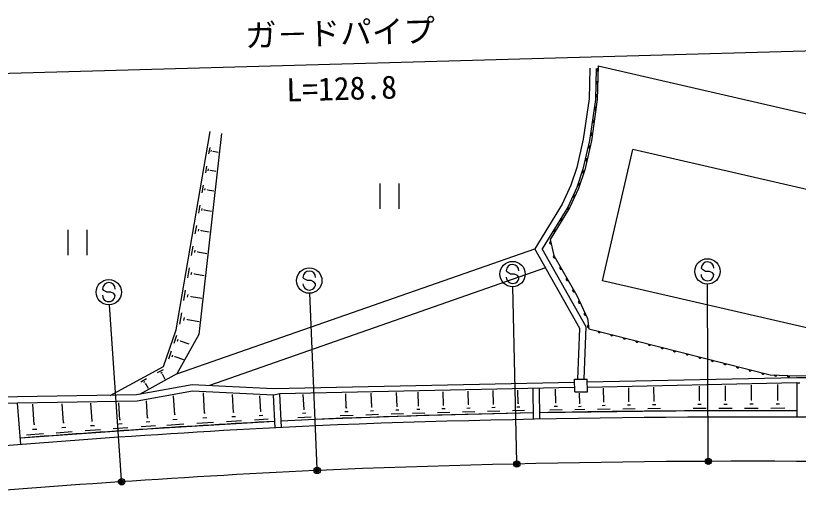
# Model space of a CAD drawing. Units: millimetres, scale not verified. Extents: x 0 to 700000, y -47500 to 447500.
# Drawn here: x 353228 to 414984, y 295652 to 333843 of the extents above; entities that cross this region are included whole.
import ezdxf
from ezdxf.enums import TextEntityAlignment as Align

# ---------------------------------------------------------------- set-up
doc = ezdxf.new("R2010")
doc.units = ezdxf.units.MM
doc.header["$LTSCALE"] = 1000
doc.header["$PDMODE"] = 32
doc.header["$PDSIZE"] = 500
doc.layers.add('M-STR-STRC', color=7, linetype='Continuous', lineweight=25)
doc.layers.add('S-TTL', color=7, linetype='Continuous', lineweight=25)
doc.styles.add('@ＭＳ ゴシック', font='')
doc.styles.add('ＭＳ ゴシック', font='')
doc.styles.get('@ＭＳ ゴシック').set_extended_font_data('@MS Gothic')
doc.styles.get('ＭＳ ゴシック').set_extended_font_data('MS Gothic')

msp = doc.modelspace()

# ---------------------------------------------------------------- linework, layer by layer
at = {"layer": 'M-STR-STRC'}
for p, q in [((446875, 331898), (310915, 328127)), ((368660, 323104), (368681, 323228)), ((368816, 323125), (368822, 323156)), ((368819, 323140), (369203, 323075)), ((407415, 313790), (407316, 313908)), ((407660, 313651), (407415, 313790)), ((375998, 313063), (375898, 313181)), ((392040, 313580), (391940, 313698)), ((392285, 313441), (392040, 313580)), ((392585, 313439), (392285, 313441)), ((392830, 313327), (392585, 313439)), ((392936, 313191), (392830, 313327)), ((407961, 313649), (407660, 313651)), ((408206, 313537), (407961, 313649)), ((408312, 313401), (408206, 313537)), ((376242, 312923), (375998, 313063)), ((376543, 312921), (376242, 312923)), ((376788, 312809), (376543, 312921)), ((376894, 312673), (376788, 312809)), ((407878, 298800), (407815, 312650)), ((360180, 312149), (360081, 312267)), ((360425, 312010), (360180, 312149)), ((360726, 312007), (360425, 312010)), ((360971, 311895), (360726, 312007)), ((361077, 311759), (360971, 311895)), ((377013, 298085), (376435, 311923)), ((392773, 298594), (392458, 312440)), ((361575, 297192), (360643, 311011))]:
    msp.add_line(p, q, dxfattribs=at)
for centre, radius in [((392435, 313440), 1000), ((407811, 313650), 1000), ((376393, 312922), 1000), ((360576, 312008), 1000), ((392776, 298444), 150), ((392776, 298444), 120), ((392776, 298444), 90), ((392776, 298444), 60), ((392776, 298444), 30), ((407879, 298650), 150), ((407879, 298650), 120), ((407879, 298650), 90), ((407879, 298650), 60), ((407879, 298650), 30), ((377019, 297935), 150), ((377019, 297935), 120), ((377019, 297935), 90), ((377019, 297935), 60), ((377019, 297935), 30), ((361585, 297042), 150), ((361585, 297042), 120), ((361585, 297042), 90), ((361585, 297042), 60), ((361585, 297042), 30)]:
    msp.add_circle(centre, radius, dxfattribs=at)
for centre, start, end in [((407816, 313904), 359.55488, 179.55488), ((392440, 313694), 359.55488, 179.55488), ((376398, 313177), 359.55488, 179.55488), ((392436, 313194), 179.55488, 359.55488), ((407812, 313404), 179.55488, 359.55488), ((360581, 312263), 359.55488, 179.55488), ((376394, 312677), 179.55488, 359.55488), ((360577, 311763), 179.55488, 359.55488)]:
    msp.add_arc(centre, 500, start, end, dxfattribs=at)
for p in [(407879, 298650), (392776, 298444), (377019, 297935), (361585, 297042)]:
    msp.add_point(p, dxfattribs=at)
at = {"layer": 'S-TTL'}
for p, q in [((399188, 329873), (399118, 327213)), ((399188, 329873), (452824, 317519)), ((398533, 329687), (398469, 327268)), ((399033, 329674), (398968, 327226)), ((398469, 327268), (398012, 324083)), ((398968, 327226), (398504, 323992)), ((399118, 327213), (398652, 323965)), ((365900, 309044), (368575, 324692)), ((369467, 324530), (367684, 308679)), ((398012, 324083), (397508, 321847)), ((398504, 323992), (397990, 321712)), ((398652, 323965), (398135, 321672)), ((368479, 322943), (368564, 323439)), ((399532, 312893), (401925, 323280)), ((423900, 318219), (401925, 323280)), ((368220, 321426), (368312, 321965)), ((397508, 321847), (397039, 320448)), ((368416, 321601), (368439, 321736)), ((368587, 321624), (368592, 321657)), ((368589, 321641), (369033, 321565)), ((397990, 321712), (397504, 320263)), ((398135, 321672), (397644, 320207)), ((381970, 320595), (381970, 318595)), ((383470, 320595), (383470, 318595)), ((367953, 319865), (368053, 320449)), ((368166, 320054), (368191, 320200)), ((368350, 320079), (368356, 320115)), ((368353, 320097), (368858, 320011)), ((397039, 320448), (396350, 318965)), ((397504, 320263), (396791, 318728)), ((397644, 320207), (396924, 318657)), ((367678, 318258), (367786, 318888)), ((396350, 318965), (394189, 315435)), ((396791, 318728), (394769, 315424)), ((367908, 318462), (367935, 318620)), ((368107, 318489), (368113, 318528)), ((368110, 318509), (368678, 318412)), ((396924, 318657), (395401, 316169)), ((357335, 316931), (357335, 314931)), ((358835, 316931), (358835, 314931)), ((367396, 316605), (367511, 317282)), ((367642, 316824), (367671, 316994)), ((367856, 316853), (367864, 316895)), ((367860, 316874), (368493, 316766)), ((367105, 314903), (367229, 315630)), ((395401, 316169), (395698, 314898)), ((365940, 305557), (394189, 315435)), ((367369, 315138), (367400, 315320)), ((367599, 315169), (367606, 315215)), ((367602, 315192), (368303, 315072)), ((397731, 309153), (394189, 315435)), ((398236, 309275), (394769, 315424)), ((395698, 314898), (397496, 311744)), ((366805, 313152), (366938, 313929)), ((395038, 313930), (368521, 304635)), ((367088, 313404), (367121, 313598)), ((367333, 313437), (367342, 313485)), ((367337, 313461), (368106, 313329)), ((421507, 307831), (399532, 312893)), ((366497, 311350), (366639, 312179)), ((366799, 311619), (366834, 311826)), ((367060, 311654), (367069, 311705)), ((367065, 311680), (367905, 311536)), ((397496, 311744), (398341, 309937)), ((366180, 309496), (366331, 310377)), ((366501, 309781), (366539, 310002)), ((366779, 309819), (366789, 309874)), ((366784, 309846), (367697, 309690)), ((398341, 309937), (398465, 309126)), ((364886, 306145), (365900, 309044)), ((397581, 305138), (397731, 309153)), ((398082, 305148), (398236, 309275)), ((398465, 309126), (412764, 305482)), ((365727, 307974), (365949, 308610)), ((367684, 308679), (365940, 305557)), ((366001, 308146), (366057, 308305)), ((366213, 308138), (366227, 308178)), ((366220, 308158), (366883, 307927)), ((365307, 306741), (365529, 307377)), ((365581, 306913), (365636, 307072)), ((365793, 306906), (365806, 306946)), ((365799, 306926), (366462, 306694)), ((360692, 303862), (364886, 306145)), ((364429, 305668), (364881, 305914)), ((365940, 305557), (363010, 303940)), ((363096, 304943), (363552, 305191)), ((364672, 305625), (364785, 305687)), ((364788, 305513), (364816, 305528)), ((364802, 305520), (365002, 305153)), ((397317, 305132), (398317, 305153)), ((397338, 304132), (397317, 305132)), ((398338, 304153), (398317, 305153)), ((414856, 305252), (398322, 304903)), ((412764, 305482), (414856, 305416)), ((414856, 305416), (427825, 305445)), ((427822, 305281), (414856, 305252)), ((367150, 304704), (362763, 303894)), ((363341, 304899), (363455, 304961)), ((363458, 304786), (363487, 304801)), ((363473, 304794), (363675, 304421)), ((373539, 304381), (367150, 304704)), ((397323, 304882), (373539, 304381)), ((397331, 304472), (374061, 303982)), ((414861, 304842), (398331, 304493)), ((401612, 303376), (401598, 304462)), ((403607, 303407), (403592, 304504)), ((407189, 303445), (407187, 304580)), ((409226, 303461), (409224, 304623)), ((411282, 303477), (411280, 304666)), ((413358, 303493), (413356, 304710)), ((414861, 304842), (415107, 304842)), ((414861, 304842), (414867, 302140)), ((362763, 303894), (343839, 303601)), ((367184, 304202), (362812, 303395)), ((373566, 303879), (367184, 304202)), ((368132, 302459), (368037, 304059)), ((370411, 302522), (370327, 303943)), ((374061, 303982), (373566, 303879)), ((373704, 301305), (373566, 303879)), ((374203, 301331), (374061, 303982)), ((375982, 302749), (375922, 303921)), ((379316, 302864), (379277, 303992)), ((381327, 302925), (381289, 304034)), ((383325, 302987), (383287, 304076)), ((385000, 303036), (384974, 304104)), ((386975, 303085), (386948, 304153)), ((388950, 303132), (388923, 304195)), ((390921, 303179), (390894, 304237)), ((392888, 303226), (392861, 304278)), ((394079, 301976), (394070, 304404)), ((394579, 301986), (394570, 304414)), ((395844, 303286), (395830, 304341)), ((397338, 304132), (398338, 304153)), ((397733, 303213), (397722, 304040)), ((399625, 303345), (399611, 304420)), ((362812, 303395), (343949, 303103)), ((353639, 299986), (353370, 303249)), ((359263, 301818), (359161, 303238)), ((361453, 301938), (361357, 303272)), ((363641, 302095), (363545, 303429)), ((365777, 302337), (365688, 303825)), ((372568, 302580), (372493, 303834)), ((392918, 303227), (392858, 303225)), ((395874, 303286), (395814, 303285)), ((399656, 303345), (399595, 303344)), ((401643, 303376), (401581, 303376)), ((403638, 303408), (403576, 303407)), ((407222, 303445), (407157, 303445)), ((409259, 303461), (409193, 303461)), ((411316, 303477), (411249, 303477)), ((413392, 303493), (413324, 303492)), ((354694, 301566), (354579, 303168)), ((357010, 301694), (356902, 303203)), ((376015, 302751), (375950, 302748)), ((379348, 302865), (379285, 302863)), ((381463, 302629), (381213, 302621)), ((381359, 302927), (381296, 302924)), ((383459, 302695), (383212, 302686)), ((383356, 302988), (383294, 302986)), ((385130, 302746), (384886, 302740)), ((385031, 303037), (384970, 303035)), ((387104, 302795), (386860, 302789)), ((387006, 303086), (386945, 303084)), ((389079, 302843), (388836, 302837)), ((388980, 303133), (388919, 303131)), ((391419, 302610), (390451, 302586)), ((391049, 302892), (390807, 302885)), ((390951, 303180), (390890, 303178)), ((393384, 302659), (392420, 302635)), ((393016, 302939), (392774, 302933)), ((404721, 302622), (394577, 302486)), ((396337, 302710), (395366, 302697)), ((395969, 302996), (395726, 302993)), ((398143, 302734), (397335, 302723)), ((397837, 302972), (397635, 302969)), ((397758, 303213), (397707, 303213)), ((400126, 302760), (399141, 302747)), ((399753, 303051), (399506, 303048)), ((402117, 302787), (401124, 302774)), ((401740, 303080), (401492, 303077)), ((404115, 302814), (403115, 302800)), ((403736, 303109), (403486, 303105)), ((414866, 302640), (404721, 302622)), ((407706, 302827), (406675, 302825)), ((407319, 303136), (407061, 303136)), ((409753, 302831), (408701, 302829)), ((409358, 303146), (409095, 303145)), ((411819, 302835), (410748, 302833)), ((411417, 303156), (411149, 303155)), ((413905, 302839), (412814, 302837)), ((413495, 303165), (413222, 303165)), ((363676, 302098), (363605, 302093)), ((365818, 302339), (365735, 302334)), ((368319, 302077), (367992, 302058)), ((368173, 302462), (368091, 302457)), ((370580, 302176), (370285, 302158)), ((370448, 302524), (370374, 302519)), ((372721, 302268), (372454, 302252)), ((372601, 302582), (372535, 302578)), ((376534, 302152), (375494, 302099)), ((376128, 302444), (375868, 302431)), ((384817, 302245), (376867, 301969)), ((379845, 302272), (378830, 302237)), ((379454, 302564), (379200, 302555)), ((381849, 302342), (380848, 302307)), ((383839, 302411), (382852, 302377)), ((385503, 302462), (384527, 302438)), ((394077, 302476), (384817, 302245)), ((387478, 302512), (386502, 302487)), ((389450, 302561), (388478, 302537)), ((354735, 301569), (354652, 301563)), ((357050, 301696), (356971, 301691)), ((359440, 301467), (359138, 301446)), ((359301, 301820), (359225, 301815)), ((361621, 301605), (361335, 301585)), ((361489, 301941), (361417, 301936)), ((364262, 301450), (363118, 301368)), ((363808, 301763), (363522, 301742)), ((373677, 301804), (363634, 301205)), ((366492, 301576), (365157, 301496)), ((365967, 301946), (365634, 301926)), ((368831, 301715), (367526, 301637)), ((371045, 301847), (369862, 301777)), ((373140, 301972), (372073, 301909)), ((376867, 301969), (374176, 301831)), ((363634, 301205), (353598, 300484)), ((355416, 300815), (354085, 300720)), ((354889, 301179), (354556, 301155)), ((357698, 300979), (356432, 300888)), ((357196, 301325), (356879, 301302)), ((359917, 301138), (358713, 301052)), ((362074, 301293), (360931, 301211))]:
    msp.add_line(p, q, dxfattribs=at)
for centre, radius, start, end in [((399180, 329567), 102, 88.49163, 268.49163), ((399153, 328543), 102, 88.49163, 268.49163), ((399126, 327518), 102, 88.49163, 268.49163), ((399016, 326501), 102, 81.83197, 261.83197), ((398870, 325486), 102, 81.83197, 261.83197), ((398725, 324471), 102, 81.83197, 261.83197), ((398539, 323464), 102, 77.28573, 257.28573), ((398313, 322464), 102, 77.28573, 257.28573), ((398067, 321470), 102, 71.47833, 251.47833), ((397742, 320498), 102, 71.47833, 251.47833), ((397341, 319556), 102, 65.07451, 245.07451), ((396870, 318570), 102, 58.53144, 238.53144), ((396335, 317695), 102, 58.53144, 238.53144), ((395800, 316821), 102, 58.53144, 238.53144), ((395460, 315915), 102, 103.14337, 283.14337), ((395749, 314809), 102, 119.69187, 299.69187), ((396256, 313918), 102, 119.69187, 299.69187), ((396764, 313028), 102, 119.69187, 299.69187), ((397272, 312138), 102, 119.69187, 299.69187), ((397738, 311226), 102, 115.06302, 295.06302), ((398173, 310297), 102, 115.06302, 295.06302), ((398436, 309317), 102, 98.69688, 278.69688), ((399271, 308920), 102, 165.70568, 345.70568), ((400264, 308667), 102, 165.70568, 345.70568), ((401257, 308414), 102, 165.70568, 345.70568), ((402251, 308161), 102, 165.70568, 345.70568), ((403244, 307908), 102, 165.70568, 345.70568), ((404237, 307655), 102, 165.70568, 345.70568), ((405230, 307402), 102, 165.70568, 345.70568), ((406224, 307149), 102, 165.70568, 345.70568), ((407217, 306896), 102, 165.70568, 345.70568), ((408210, 306643), 102, 165.70568, 345.70568), ((409204, 306390), 102, 165.70568, 345.70568), ((410197, 306136), 102, 165.70568, 345.70568), ((411190, 305883), 102, 165.70568, 345.70568), ((412183, 305630), 102, 165.70568, 345.70568), ((413190, 305469), 102, 178.17562, 358.17562), ((414214, 305436), 102, 178.17562, 358.17562), ((411414, -577296), 879943, 89.77522, 91.09638), ((411414, -577296), 879943, 91.12894, 92.25003), ((411414, -577296), 879443, 88.64601, 92.24986), ((418318, -530772), 833272, 92.84984, 95.13512), ((418318, -530772), 833772, 93.06917, 94.45199), ((411653, -531003), 829662, 88.59804, 92.38215), ((415978, -509434), 808308, 92.77328, 95.11777)]:
    msp.add_arc(centre, radius, start, end, dxfattribs=at)

# ---------------------------------------------------------------- texts
at = {"layer": 'M-STR-STRC', "style": 'ＭＳ ゴシック'}
msp.add_text('ガ－ドパイプ', height=1833, rotation=1.589, dxfattribs=at).set_placement((378867, 331013), align=Align.BOTTOM_CENTER)
at = {"layer": 'M-STR-STRC', "style": '@ＭＳ ゴシック'}
msp.add_text('L=128.8', height=1833, rotation=1.589, dxfattribs=at).set_placement((378923, 329013), align=Align.TOP_CENTER)

doc.saveas('drawing.dxf')
